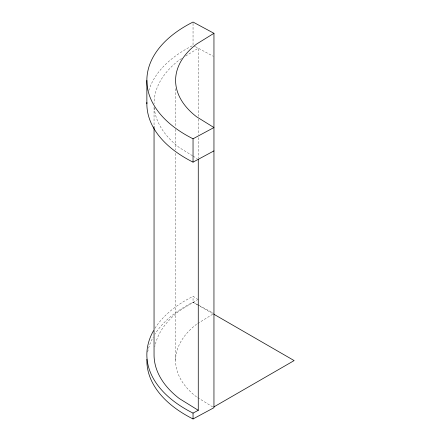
<?xml version="1.0" encoding="UTF-8"?>
<svg xmlns="http://www.w3.org/2000/svg" width="441" height="441" viewBox="0 0 441 441"><rect width="100%" height="100%" fill="white"/><g stroke="black" fill="none" stroke-linecap="round" stroke-linejoin="round"><path stroke-width="0.33" stroke-dasharray="2.21 1.65" d="M181.598 58.543L179.3 59.965A126.561 73.068 0 0 0 154.047 103.762M185.622 56.046L198.268 48.207L198.268 116.281M198.268 299.191L179.3 310.949A126.561 73.068 0 0 0 154.835 346.593M197.706 323.529L213.262 313.887L197.8 304.963M193.042 23.423L193.042 45.395L194.784 46.333M195.363 46.647L213.35 56.316M154.934 328.325A133.75 77.219 0 0 1 193.042 296.38L197.11 298.568M198.417 305.106L193.042 302.217L193.042 296.38M199.018 305.431L213.951 313.457M197.204 304.621L193.042 302.217A133.75 77.219 0 0 0 154.934 334.162M192.524 155.756L179.3 147.564A126.561 73.068 0 0 1 154.185 107.152M193.097 156.114L197.121 158.606M197.706 397.633L212.683 406.922M198.268 119.031L198.268 134.847M198.268 137.598L198.268 158.225M175.601 88.68L175.601 126.539M175.601 129.29L175.601 149.94M175.601 153.385L175.601 360.584M154.047 107.202L154.047 126.457M147.691 351.995A133.75 77.219 0 0 1 153.214 337.067M196.554 396.922A105.008 60.626 0 0 1 196.554 324.245M148.826 90.581A133.75 77.219 0 0 1 193.042 45.395"/><path stroke-width="0.66" d="M193.042 138.783A133.75 77.219 0 0 1 193.042 22.05L213.951 33.295L196.554 44.078A105.008 60.626 0 0 0 196.554 116.755L213.951 127.543L193.042 138.783L193.042 162.134L213.951 150.888M213.857 406.933L294.136 360.584L213.857 314.235M213.951 33.295L213.951 407.705L193.042 418.95L193.042 413.112L198.268 410.301L198.268 159.322M198.268 410.301L179.3 398.543A126.561 73.068 0 0 1 154.047 354.746L154.047 126.457M146.864 80.416L146.864 103.762M193.042 418.95A133.75 77.219 0 0 1 146.881 359.266M193.042 162.134A133.75 77.219 0 0 1 146.881 102.45M193.042 413.112A133.75 77.219 0 0 1 153.54 330.645"/></g></svg>
